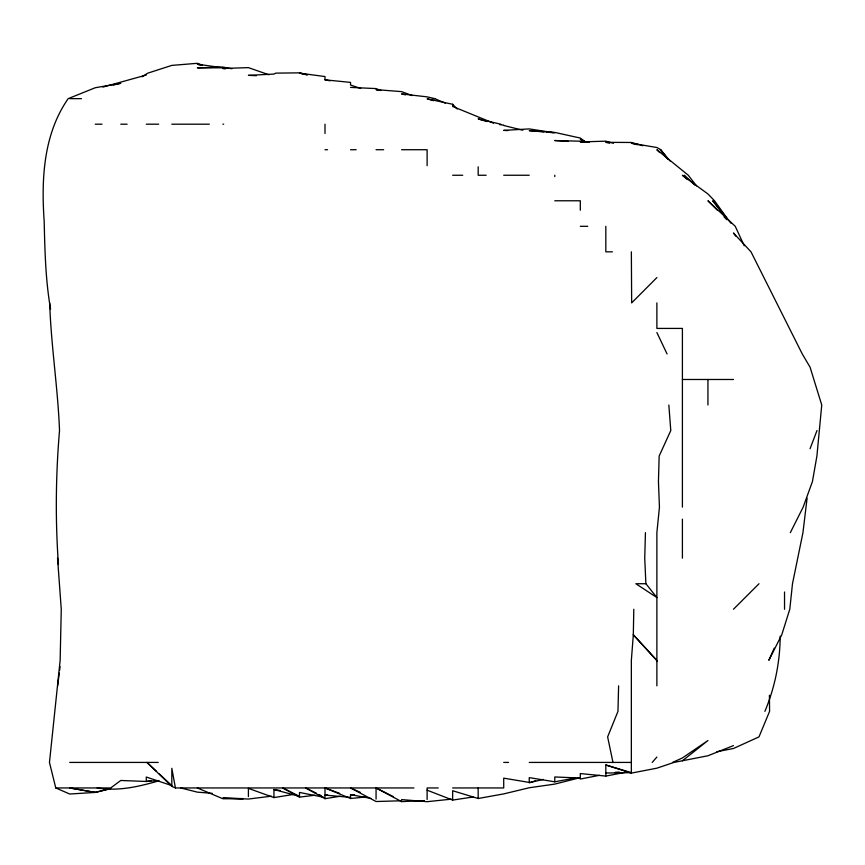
<?xml version="1.0" encoding="UTF-8"?>
<svg xmlns="http://www.w3.org/2000/svg" width="865" height="865" viewBox="0 0 865 865"><rect width="100%" height="100%" fill="white"/><g stroke="black" fill="none" stroke-linecap="round" stroke-linejoin="round"><path stroke-width="1.3" d="M633.796 609.252L633.321 634.78L631.353 660.309L631.353 773.115L656.881 768.174L673.911 762.422L707.938 755.761L733.466 745.608M618.605 685.837L617.967 711.365L607.63 736.894L612.971 762.422M645.431 532.656L644.739 558.185L645.885 583.724L656.881 597.542L635.862 583.724L645.885 583.724M95.237 792.416L69.708 787.95L95.237 792.405L110.688 788.588L95.237 792.416L69.708 794.027L55.76 787.95L49.467 762.422L60.15 660.309L61.264 609.252L57.544 558.185M57.652 685.837L59.252 673.067M59.577 670.516L60.063 666.688M807.088 498.197L802.947 532.656L792.491 583.724L789.788 609.252L781.765 634.78L768.855 660.309L774.251 648.155M810.062 448.719L816.993 430.543M790.329 532.656L803.163 507.128L812.419 481.6L816.906 456.071L821.75 405.015L810.062 367.171L802.266 353.958L751.004 251.834L733.466 232.977L735.726 236.113M652.21 762.422L656.881 757.048M656.881 277.589L631.666 302.891L631.353 251.834M733.466 609.252L759.005 583.724M682.409 760.8L707.938 740.548L682.409 757.945L672.57 762.422M141.849 76.78L147.883 73.125L171.821 65.394L197.35 63.307L202.215 65.178M535.619 780.749L529.239 782.717L543.274 779.419M102.892 87.106L146.293 75.028M159.063 780.771C138.897 786.631 118.3 791.475 97.172 787.95M579.02 777.949L554.768 784.101L529.239 787.755L503.711 793.897L478.172 798.503L452.644 790.729L452.644 800.082L473.068 796.989M113.11 85.127L120.765 83.289L95.237 87.743L68.173 98.653C43.304 134.41 41.239 179.412 44.18 221.364C44.872 250.753 45.521 280.238 50.602 309.281M580.296 779.062L599.445 775.31M716.88 751.685L733.466 748.495L758.983 736.894L769.58 711.365L769.428 695.244M452.644 787.95L503.711 787.95L503.711 778.143L529.239 782.425L529.239 777.624L554.768 781.809L554.768 776.965L580.296 778.035L580.296 773.57L605.824 776.078L626.249 772.131M554.768 781.809L575.193 778.013M248.406 796.611L248.406 788.361L273.946 797.584L293.084 794.492M316.558 793.324L305.691 787.95L325.002 798.676L340.313 796.232M151.397 780.684L146.293 781.463L120.765 780.479L110.709 787.95L55.76 787.95M271.383 796.189L248.406 799.044L222.878 798.092L243.033 798.611M298.274 795.746L282.747 787.95L299.474 797.119L314.784 795.249M451.303 799.163L427.115 801.693L401.587 799.595M325.002 798.676L325.002 787.95L350.53 798.492L365.311 797.043M158.381 780.511L146.293 781.463L146.293 777.029L171.821 785.593L159.387 774.013M615.231 772.326L619.264 772.034M376.059 799.098L376.059 787.95L401.587 801.617L424.434 800.59M327.684 795.043L325.002 795.097L350.53 797.389M605.824 773.018L631.353 772.65L605.824 764.984L605.824 776.078M69.708 98.653L81.472 98.653M432.359 98.653L434.803 98.653L445.507 103.249M95.237 124.192L102.016 124.192M120.765 124.192L127.112 124.192M146.293 124.192L158.673 124.192M171.821 124.192L209.319 124.192M222.878 124.192L223.678 124.192M325.002 149.721L327.543 149.721M350.53 149.721L356.131 149.721M376.059 149.721L383.628 149.721M401.587 149.721L427.115 149.721L427.115 165.68M452.644 175.249L462.732 175.249M486.152 175.249L478.172 175.249L478.172 166.815M503.711 175.249L529.239 175.249M554.768 200.777L580.296 200.777L580.296 210.238M580.296 226.306L587.724 226.306M612.398 251.834L605.824 251.834L605.824 226.306M682.409 379.486L733.466 379.486M656.708 660.309L633.321 634.78L656.708 660.309L656.881 661.541M69.708 762.422L158.219 762.422M503.711 762.422L508.512 762.422M529.239 762.422L631.353 762.422M156.522 771.342L146.953 762.422L171.821 786.361L175.422 787.95L413.924 787.95M438.231 787.95L427.115 787.95L427.115 799.487M243.033 798.752L222.878 798.752L197.35 787.95M256.473 75.698L248.406 75.352L273.946 74.076L275.773 73.125L299.474 72.855L307.345 74.714M350.53 87.397L376.059 88.587L380.924 90.501M350.53 798.492L350.53 794.621L354.564 794.838M507.733 130.604L503.711 130.377L529.239 128.917L554.768 132.842M568.197 141.428L554.768 140.541L580.296 141.19L589.227 142.303M212.13 793.324L197.35 792.145L180.709 787.95M544.02 131.923L529.239 130.637L554.768 132.41L580.296 138.054L585.475 141.947M546.702 132.15L553.416 132.734M584.329 142.303L580.296 141.925L605.824 141.179L613.48 143.276M307.129 74.941L299.474 73.136L325.002 76.552L325.002 79.829L350.53 82.391L350.53 85.019L360.737 88.457M499.797 124.668L503.711 125.144M225.43 68.822L222.878 68.476L248.406 67.632L268.907 74.779M273.946 797.584L273.946 789.54L280.325 790.524M350.53 794.621L370.955 798.449M231.82 68.746L222.878 67.048L197.35 67.848L222.878 67.816L197.35 64.183L200.994 65.459M325.002 79.829L330.106 80.813M323.726 797.238L299.474 792.448L299.474 797.119M457.228 109.022L452.644 104.276L427.115 98.815L433.495 100.686M609.652 143.233L605.824 142.357L631.353 142.465L642.846 145.731M500.792 124.192L478.172 118.927L487.038 121.554M434.803 98.653L427.115 96.858L401.587 93.928L405.404 94.869M503.711 125.49L522.849 130.237M637.732 144.823L631.353 143.19L656.881 147.515L660.849 149.721L668.072 159.29M273.946 789.54L298.198 796.005M605.824 764.984L631.353 773.115M378.492 90.479L376.059 89.625L401.587 91.625L412.335 95.583M325.002 787.95L339.588 793.346M427.115 790.178L452.644 800.082M493.526 123.187L452.644 106.449L452.644 104.276M360.251 792.318L350.53 787.95L376.059 801.509L401.587 800.774L401.587 801.617M318.969 794.513L321.38 795.703M376.059 787.95L393.467 796.697M586.081 142.087L580.296 139.146L583.626 141.417M687.318 179.552L682.409 175.249L707.938 193.965L714.533 200.777L727.443 218.856M684.475 175.249L694.8 185.099M659.725 152.554L656.881 149.721L688.291 175.249L696.476 185.888M717.399 210.227L707.938 200.777L735.25 226.306L744.214 245.757M724.016 216.856L726.849 219.688M670.061 160.955L660.363 149.721L667.769 159.29M730.99 223.246L712.749 200.777L726.914 218.856M656.881 332.538L667.066 353.958M58.442 564.575C55.241 520.027 55.738 475.134 59.523 430.543C57.869 387.855 51.057 345.611 49.673 302.891M175.422 787.95L171.821 768.304L171.821 786.361M668.84 405.015L670.786 430.543L659.152 456.071L658.449 481.6L659.444 507.128L656.881 532.656L656.881 685.837M784.533 592.006L784.533 609.252M707.938 379.486L707.938 405.015M682.409 507.128L682.409 328.419L656.881 328.419L656.881 302.891M682.409 519.173L682.409 558.185M554.768 175.249L554.768 176.579M478.172 787.95L478.172 798.503M325.002 124.192L325.002 133.47M780.187 636.121A197.804 197.804 0 0 1 764.898 711.365"/></g></svg>
